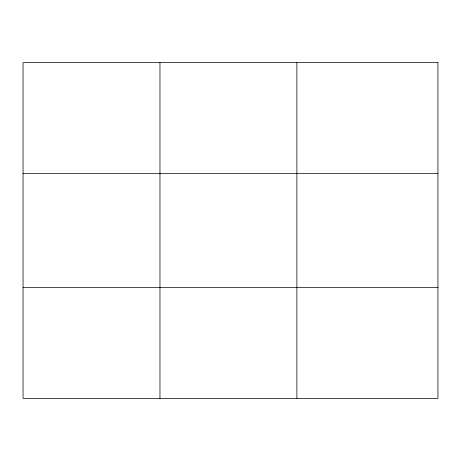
<?xml version="1.0" encoding="UTF-8"?>
<svg xmlns="http://www.w3.org/2000/svg" width="461" height="461" viewBox="0 0 461 461"><rect width="100%" height="100%" fill="white"/><g stroke="black" fill="none" stroke-linecap="round" stroke-linejoin="round"><path stroke-width="0.69" d="M159.967 62.627L159.967 398.373M296.884 62.627L296.884 398.373M23.05 173.422L437.95 173.422M23.05 287.578L437.95 287.578M437.95 62.627L437.95 398.373L23.05 398.373L23.05 62.627L437.95 62.627"/></g></svg>
